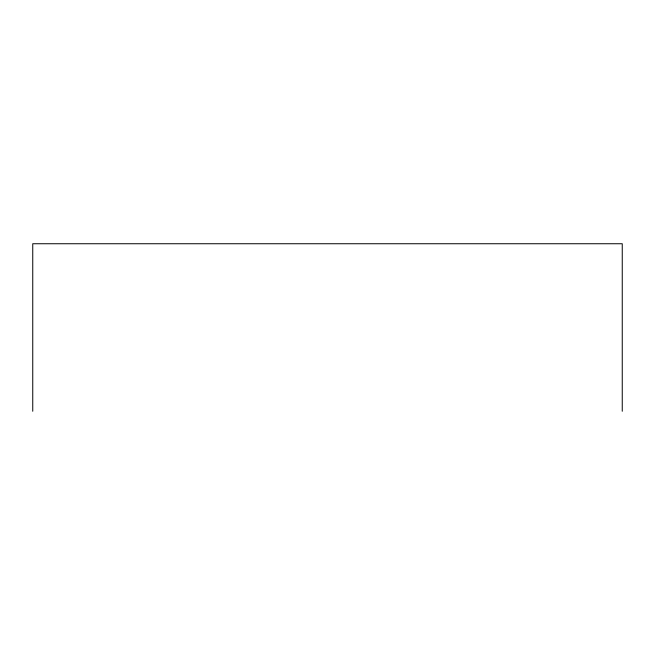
<?xml version="1.0" encoding="UTF-8"?>
<svg xmlns="http://www.w3.org/2000/svg" width="655" height="655" viewBox="0 0 655 655"><rect width="100%" height="100%" fill="white"/><g stroke="black" fill="none" stroke-linecap="round" stroke-linejoin="round"><path stroke-width="0.98" d="M622.25 411.258L622.25 243.742L32.75 243.742L32.75 411.258"/></g></svg>
